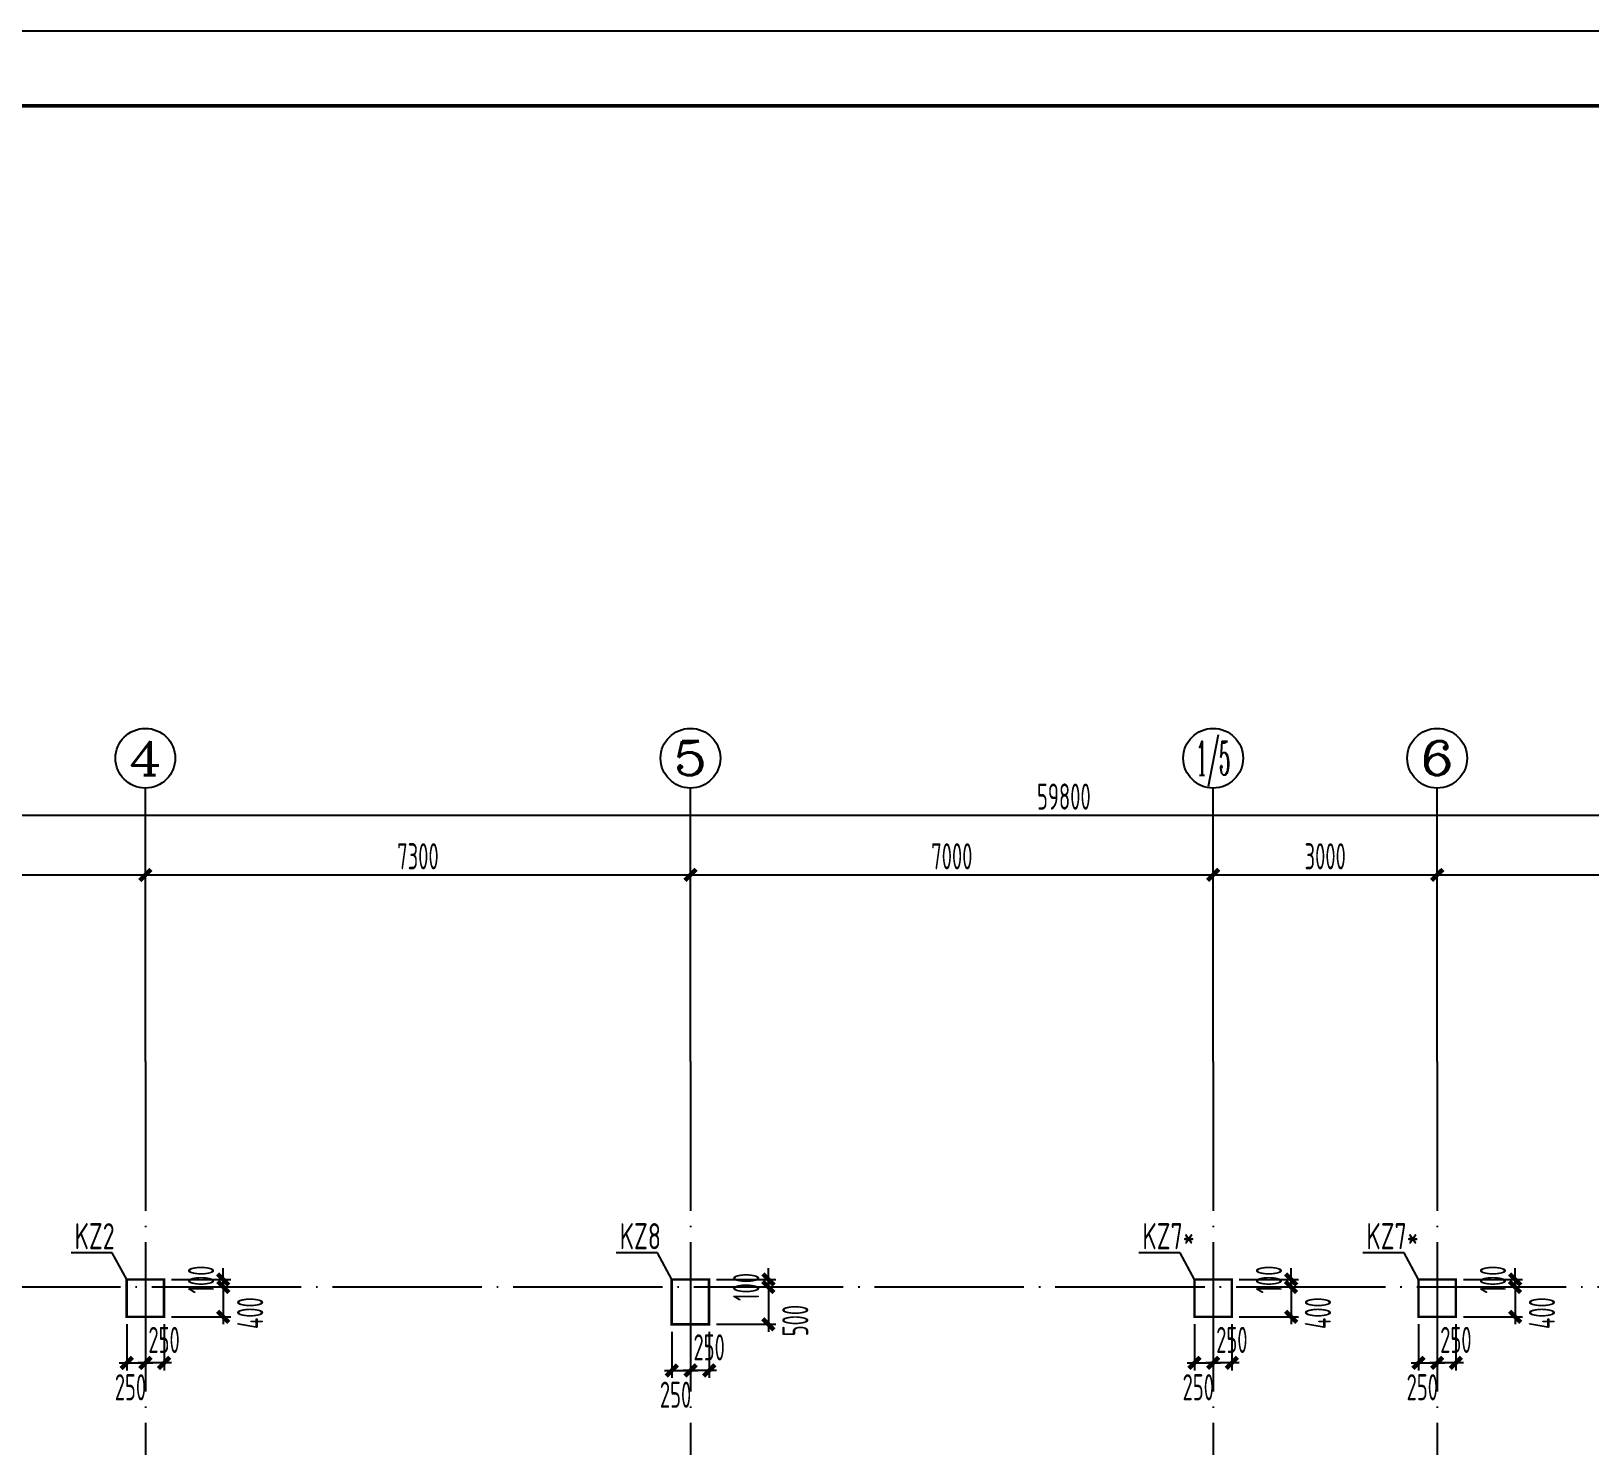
# Model space of a CAD drawing. Extents: x -472319 to -112444, y -516749 to -5704.
# Drawn here: x -401168 to -380294, y -340299 to -321347 of the extents above; entities that cross this region are included whole.
import ezdxf
from ezdxf.enums import TextEntityAlignment as Align

# ---------------------------------------------------------------- set-up
doc = ezdxf.new("R2010")
doc.units = 0
doc.header["$LTSCALE"] = 100
doc.header["$MEASUREMENT"] = 0
doc.linetypes.add('CENTER', pattern=[2, 1.25, -0.25, 0.25, -0.25])
doc.linetypes.add('DOTE', pattern=[2.42, 2, -0.2, 0.02, -0.2])
for name, color, linetype in [('AXIS', 3, 'Continuous'), ('AXIS_TEXT', 7, 'Continuous'), ('DOTE', 1, 'CENTER'), ('FRAME', 3, 'Continuous'), ('TEXT', 7, 'Continuous'), ('填充', 8, 'Continuous'), ('柱', 2, 'Continuous')]:
    doc.layers.add(name, color=color, linetype=linetype)
doc.styles.add('_TCH_AXIS', font='COMPLEX', dxfattribs={"bigfont": 'GBCBIG'})
doc.styles.add('COMPLEX', font='COMPLEX')
doc.styles.add('HZ', font='tssdeng.shx', dxfattribs={"width": 0.6, "height": 350, "bigfont": 'a.shx'})
doc.styles.add('TSSD_Dimension', font='Tssdeng.shx', dxfattribs={"width": 0.7, "bigfont": 'hztxt.shx'})
doc.dimstyles.new('DIMN', dxfattribs={"dimtxt": 350, "dimasz": 150, "dimexe": 100, "dimexo": 100, "dimgap": 75, "dimtad": 1, "dimdec": 0, "dimzin": 0, "dimdsep": 46, "dimtxsty": 'HZ', "dimblk": 'ARCHTICK', "dimcen": 0.09, "dimdle": 100, "dimclrd": 3, "dimclre": 3, "dimclrt": 7, "dimazin": 2, "dimtfac": 1, "dimtdec": 0, "dimtmove": 2, "dimatfit": 3, "dimldrblk": 'ARCHTICK', "dimfxl": 1, "dimtolj": 1, "dimtzin": 0, "dimarcsym": 0})

# ---------------------------------------------------------------- blocks, each defined once
blk = doc.blocks.new('_ArchTick')
at = {"color": 0, "linetype": 'ByBlock', "const_width": 0.4}
blk.add_lwpolyline([(-0.5, -0.5), (0.5, 0.5)], dxfattribs=at)
blk = doc.blocks.new('*D2033')
at = {"layer": 'AXIS', "color": 3, "lineweight": -2, "transparency": 16777216}
for p, q in [((-407038, -332651), (-399538, -332651)), ((-406938, -335051), (-406938, -332551)), ((-399638, -335051), (-399638, -332551))]:
    blk.add_line(p, q, dxfattribs=at)
at = {"layer": 'Defpoints', "color": 0, "transparency": 16777216}
for p in [(-399638, -332651), (-406938, -335151), (-399638, -335151)]:
    blk.add_point(p, dxfattribs=at)
at = {"layer": 'AXIS', "color": 3, "lineweight": -2, "transparency": 16777216, "xscale": 150, "yscale": 150, "zscale": 150, "rotation": 180}
blk.add_blockref('_ArchTick', (-406938, -332651), dxfattribs=at)
at = {"layer": 'AXIS', "color": 3, "lineweight": -2, "transparency": 16777216, "xscale": 150, "yscale": 150, "zscale": 150}
blk.add_blockref('_ArchTick', (-399638, -332651), dxfattribs=at)
at = {"layer": 'AXIS', "color": 7, "transparency": 16777216, "insert": (-403288, -332401), "char_height": 350, "attachment_point": 5, "style": 'HZ'}
blk.add_mtext('\\A1;7300', dxfattribs=at)
blk = doc.blocks.new('*D2034')
at = {"layer": 'AXIS', "color": 3, "lineweight": -2, "transparency": 16777216}
for p, q in [((-399738, -332651), (-392238, -332651)), ((-399638, -335051), (-399638, -332551)), ((-392338, -335051), (-392338, -332551))]:
    blk.add_line(p, q, dxfattribs=at)
at = {"layer": 'Defpoints', "color": 0, "transparency": 16777216}
for p in [(-392338, -332651), (-399638, -335151), (-392338, -335151)]:
    blk.add_point(p, dxfattribs=at)
at = {"layer": 'AXIS', "color": 3, "lineweight": -2, "transparency": 16777216, "xscale": 150, "yscale": 150, "zscale": 150, "rotation": 180}
blk.add_blockref('_ArchTick', (-399638, -332651), dxfattribs=at)
at = {"layer": 'AXIS', "color": 3, "lineweight": -2, "transparency": 16777216, "xscale": 150, "yscale": 150, "zscale": 150}
blk.add_blockref('_ArchTick', (-392338, -332651), dxfattribs=at)
at = {"layer": 'AXIS', "color": 7, "transparency": 16777216, "insert": (-395988, -332401), "char_height": 350, "attachment_point": 5, "style": 'HZ'}
blk.add_mtext('\\A1;7300', dxfattribs=at)
blk = doc.blocks.new('*D2035')
at = {"layer": 'AXIS', "color": 3, "lineweight": -2, "transparency": 16777216}
for p, q in [((-392438, -332651), (-385238, -332651)), ((-392338, -335051), (-392338, -332551)), ((-385338, -335051), (-385338, -332551))]:
    blk.add_line(p, q, dxfattribs=at)
at = {"layer": 'Defpoints', "color": 0, "transparency": 16777216}
for p in [(-385338, -332651), (-392338, -335151), (-385338, -335151)]:
    blk.add_point(p, dxfattribs=at)
at = {"layer": 'AXIS', "color": 3, "lineweight": -2, "transparency": 16777216, "xscale": 150, "yscale": 150, "zscale": 150, "rotation": 180}
blk.add_blockref('_ArchTick', (-392338, -332651), dxfattribs=at)
at = {"layer": 'AXIS', "color": 3, "lineweight": -2, "transparency": 16777216, "xscale": 150, "yscale": 150, "zscale": 150}
blk.add_blockref('_ArchTick', (-385338, -332651), dxfattribs=at)
at = {"layer": 'AXIS', "color": 7, "transparency": 16777216, "insert": (-388838, -332401), "char_height": 350, "attachment_point": 5, "style": 'HZ'}
blk.add_mtext('\\A1;7000', dxfattribs=at)
blk = doc.blocks.new('*D2036')
at = {"layer": 'AXIS', "color": 3, "lineweight": -2, "transparency": 16777216}
for p, q in [((-385438, -332651), (-382238, -332651)), ((-385338, -335051), (-385338, -332551)), ((-382338, -335051), (-382338, -332551))]:
    blk.add_line(p, q, dxfattribs=at)
at = {"layer": 'Defpoints', "color": 0, "transparency": 16777216}
for p in [(-382338, -332651), (-385338, -335151), (-382338, -335151)]:
    blk.add_point(p, dxfattribs=at)
at = {"layer": 'AXIS', "color": 3, "lineweight": -2, "transparency": 16777216, "xscale": 150, "yscale": 150, "zscale": 150, "rotation": 180}
blk.add_blockref('_ArchTick', (-385338, -332651), dxfattribs=at)
at = {"layer": 'AXIS', "color": 3, "lineweight": -2, "transparency": 16777216, "xscale": 150, "yscale": 150, "zscale": 150}
blk.add_blockref('_ArchTick', (-382338, -332651), dxfattribs=at)
at = {"layer": 'AXIS', "color": 7, "transparency": 16777216, "insert": (-383838, -332401), "char_height": 350, "attachment_point": 5, "style": 'HZ'}
blk.add_mtext('\\A1;3000', dxfattribs=at)
blk = doc.blocks.new('*D2037')
at = {"layer": 'AXIS', "color": 3, "lineweight": -2, "transparency": 16777216}
for p, q in [((-382438, -332651), (-374938, -332651)), ((-382338, -335051), (-382338, -332551)), ((-375038, -335051), (-375038, -332551))]:
    blk.add_line(p, q, dxfattribs=at)
at = {"layer": 'Defpoints', "color": 0, "transparency": 16777216}
for p in [(-375038, -332651), (-382338, -335151), (-375038, -335151)]:
    blk.add_point(p, dxfattribs=at)
at = {"layer": 'AXIS', "color": 3, "lineweight": -2, "transparency": 16777216, "xscale": 150, "yscale": 150, "zscale": 150, "rotation": 180}
blk.add_blockref('_ArchTick', (-382338, -332651), dxfattribs=at)
at = {"layer": 'AXIS', "color": 3, "lineweight": -2, "transparency": 16777216, "xscale": 150, "yscale": 150, "zscale": 150}
blk.add_blockref('_ArchTick', (-375038, -332651), dxfattribs=at)
at = {"layer": 'AXIS', "color": 7, "transparency": 16777216, "insert": (-378688, -332401), "char_height": 350, "attachment_point": 5, "style": 'HZ'}
blk.add_mtext('\\A1;7300', dxfattribs=at)
blk = doc.blocks.new('*D2041')
at = {"layer": 'AXIS', "color": 3, "lineweight": -2, "transparency": 16777216}
for p, q in [((-417338, -331851), (-357338, -331851)), ((-417238, -335051), (-417238, -331751)), ((-357438, -335051), (-357438, -331751))]:
    blk.add_line(p, q, dxfattribs=at)
at = {"layer": 'Defpoints', "color": 0, "transparency": 16777216}
for p in [(-357438, -331851), (-417238, -335151), (-357438, -335151)]:
    blk.add_point(p, dxfattribs=at)
at = {"layer": 'AXIS', "color": 3, "lineweight": -2, "transparency": 16777216, "xscale": 150, "yscale": 150, "zscale": 150, "rotation": 180}
blk.add_blockref('_ArchTick', (-417238, -331851), dxfattribs=at)
at = {"layer": 'AXIS', "color": 3, "lineweight": -2, "transparency": 16777216, "xscale": 150, "yscale": 150, "zscale": 150}
blk.add_blockref('_ArchTick', (-357438, -331851), dxfattribs=at)
at = {"layer": 'AXIS', "color": 7, "transparency": 16777216, "insert": (-387338, -331601), "char_height": 350, "attachment_point": 5, "style": 'HZ'}
blk.add_mtext('\\A1;59800', dxfattribs=at)
blk = doc.blocks.new('_AXISO')
blk.add_circle((0, 0), 0.5)
at = {"layer": 'AXIS_TEXT', "style": 'COMPLEX', "width": 1.041667}
blk.add_attdef('A', text='', height=0.56, dxfattribs=at).set_placement((-0.25, -0.28), (0.25, -0.28), align=Align.FIT)
blk = doc.blocks.new('*D2073')
at = {"layer": 'Defpoints', "color": 0, "transparency": 16777216}
for p in [(-392088, -338171), (-392088, -338671), (-391295, -338671)]:
    blk.add_point(p, dxfattribs=at)
at = {"layer": '填充', "color": 3, "lineweight": -2, "transparency": 16777216}
for p, q in [((-391295, -338071), (-391295, -338771)), ((-391988, -338171), (-391195, -338171)), ((-391988, -338671), (-391195, -338671))]:
    blk.add_line(p, q, dxfattribs=at)
at = {"layer": '填充', "color": 3, "lineweight": -2, "transparency": 16777216, "xscale": 150, "yscale": 150, "zscale": 150}
for p, rotation in [((-391295, -338171), 90), ((-391295, -338671), 270)]:
    blk.add_blockref('_ArchTick', p, dxfattribs=dict(at, rotation=rotation))
at = {"layer": '填充', "color": 7, "transparency": 16777216, "insert": (-390935, -338621), "char_height": 350, "attachment_point": 5, "rotation": 90, "style": 'HZ'}
blk.add_mtext('\\A1;500', dxfattribs=at)
blk = doc.blocks.new('*D2074')
at = {"layer": 'Defpoints', "color": 0, "transparency": 16777216}
for p in [(-392088, -338071), (-391295, -338071), (-392088, -338171)]:
    blk.add_point(p, dxfattribs=at)
at = {"layer": '填充', "color": 3, "lineweight": -2, "transparency": 16777216}
for p, q in [((-391295, -338071), (-391295, -337921)), ((-391988, -338071), (-391195, -338071)), ((-391295, -338171), (-391295, -338071)), ((-391988, -338171), (-391195, -338171)), ((-391295, -338171), (-391295, -338321))]:
    blk.add_line(p, q, dxfattribs=at)
at = {"layer": '填充', "color": 3, "lineweight": -2, "transparency": 16777216, "xscale": 150, "yscale": 150, "zscale": 150}
for p, rotation in [((-391295, -338071), 270), ((-391295, -338171), 90)]:
    blk.add_blockref('_ArchTick', p, dxfattribs=dict(at, rotation=rotation))
at = {"layer": '填充', "color": 7, "transparency": 16777216, "insert": (-391592, -338171), "char_height": 350, "attachment_point": 5, "rotation": 90, "style": 'HZ'}
blk.add_mtext('\\A1;100', dxfattribs=at)
blk = doc.blocks.new('*D2075')
at = {"layer": 'Defpoints', "color": 0, "transparency": 16777216}
for p in [(-392588, -338671), (-392338, -338671), (-392338, -339288)]:
    blk.add_point(p, dxfattribs=at)
at = {"layer": '填充', "color": 3, "lineweight": -2, "transparency": 16777216}
for p, q in [((-392588, -338771), (-392588, -339388)), ((-392338, -338771), (-392338, -339388)), ((-392688, -339288), (-392238, -339288))]:
    blk.add_line(p, q, dxfattribs=at)
at = {"layer": '填充', "color": 3, "lineweight": -2, "transparency": 16777216, "xscale": 150, "yscale": 150, "zscale": 150, "rotation": 180}
blk.add_blockref('_ArchTick', (-392588, -339288), dxfattribs=at)
at = {"layer": '填充', "color": 3, "lineweight": -2, "transparency": 16777216, "xscale": 150, "yscale": 150, "zscale": 150}
blk.add_blockref('_ArchTick', (-392338, -339288), dxfattribs=at)
at = {"layer": '填充', "color": 7, "transparency": 16777216, "insert": (-392538, -339614), "char_height": 350, "attachment_point": 5, "style": 'HZ'}
blk.add_mtext('\\A1;250', dxfattribs=at)
blk = doc.blocks.new('*D2076')
at = {"layer": 'Defpoints', "color": 0, "transparency": 16777216}
for p in [(-392338, -338671), (-392088, -338671), (-392338, -339288)]:
    blk.add_point(p, dxfattribs=at)
at = {"layer": '填充', "color": 3, "lineweight": -2, "transparency": 16777216}
for p, q in [((-392338, -338771), (-392338, -339388)), ((-392088, -338771), (-392088, -339388)), ((-391988, -339288), (-392438, -339288))]:
    blk.add_line(p, q, dxfattribs=at)
at = {"layer": '填充', "color": 3, "lineweight": -2, "transparency": 16777216, "xscale": 150, "yscale": 150, "zscale": 150, "rotation": 180}
blk.add_blockref('_ArchTick', (-392338, -339288), dxfattribs=at)
at = {"layer": '填充', "color": 3, "lineweight": -2, "transparency": 16777216, "xscale": 150, "yscale": 150, "zscale": 150}
blk.add_blockref('_ArchTick', (-392088, -339288), dxfattribs=at)
at = {"layer": '填充', "color": 7, "transparency": 16777216, "insert": (-392088, -338980), "char_height": 350, "attachment_point": 5, "style": 'HZ'}
blk.add_mtext('\\A1;250', dxfattribs=at)
blk = doc.blocks.new('*D2141')
at = {"layer": 'Defpoints', "color": 0, "transparency": 16777216}
for p in [(-399388, -338171), (-399388, -338571), (-398595, -338571)]:
    blk.add_point(p, dxfattribs=at)
at = {"layer": '填充', "color": 3, "lineweight": -2, "transparency": 16777216}
for p, q in [((-398595, -338071), (-398595, -338671)), ((-399288, -338171), (-398495, -338171)), ((-399288, -338571), (-398495, -338571))]:
    blk.add_line(p, q, dxfattribs=at)
at = {"layer": '填充', "color": 3, "lineweight": -2, "transparency": 16777216, "xscale": 150, "yscale": 150, "zscale": 150}
for p, rotation in [((-398595, -338171), 90), ((-398595, -338571), 270)]:
    blk.add_blockref('_ArchTick', p, dxfattribs=dict(at, rotation=rotation))
at = {"layer": '填充', "color": 7, "transparency": 16777216, "insert": (-398235, -338521), "char_height": 350, "attachment_point": 5, "rotation": 90, "style": 'HZ'}
blk.add_mtext('\\A1;400', dxfattribs=at)
blk = doc.blocks.new('*D2142')
at = {"layer": 'Defpoints', "color": 0, "transparency": 16777216}
for p in [(-399388, -338071), (-398595, -338071), (-399388, -338171)]:
    blk.add_point(p, dxfattribs=at)
at = {"layer": '填充', "color": 3, "lineweight": -2, "transparency": 16777216}
for p, q in [((-398595, -338071), (-398595, -337921)), ((-399288, -338071), (-398495, -338071)), ((-398595, -338171), (-398595, -338071)), ((-399288, -338171), (-398495, -338171)), ((-398595, -338171), (-398595, -338321))]:
    blk.add_line(p, q, dxfattribs=at)
at = {"layer": '填充', "color": 3, "lineweight": -2, "transparency": 16777216, "xscale": 150, "yscale": 150, "zscale": 150}
for p, rotation in [((-398595, -338071), 270), ((-398595, -338171), 90)]:
    blk.add_blockref('_ArchTick', p, dxfattribs=dict(at, rotation=rotation))
at = {"layer": '填充', "color": 7, "transparency": 16777216, "insert": (-398892, -338071), "char_height": 350, "attachment_point": 5, "rotation": 90, "style": 'HZ'}
blk.add_mtext('\\A1;100', dxfattribs=at)
blk = doc.blocks.new('*D2143')
at = {"layer": 'Defpoints', "color": 0, "transparency": 16777216}
for p in [(-399888, -338571), (-399638, -338571), (-399638, -339188)]:
    blk.add_point(p, dxfattribs=at)
at = {"layer": '填充', "color": 3, "lineweight": -2, "transparency": 16777216}
for p, q in [((-399888, -338671), (-399888, -339288)), ((-399638, -338671), (-399638, -339288)), ((-399988, -339188), (-399538, -339188))]:
    blk.add_line(p, q, dxfattribs=at)
at = {"layer": '填充', "color": 3, "lineweight": -2, "transparency": 16777216, "xscale": 150, "yscale": 150, "zscale": 150, "rotation": 180}
blk.add_blockref('_ArchTick', (-399888, -339188), dxfattribs=at)
at = {"layer": '填充', "color": 3, "lineweight": -2, "transparency": 16777216, "xscale": 150, "yscale": 150, "zscale": 150}
blk.add_blockref('_ArchTick', (-399638, -339188), dxfattribs=at)
at = {"layer": '填充', "color": 7, "transparency": 16777216, "insert": (-399838, -339514), "char_height": 350, "attachment_point": 5, "style": 'HZ'}
blk.add_mtext('\\A1;250', dxfattribs=at)
blk = doc.blocks.new('*D2144')
at = {"layer": 'Defpoints', "color": 0, "transparency": 16777216}
for p in [(-399638, -338571), (-399388, -338571), (-399638, -339188)]:
    blk.add_point(p, dxfattribs=at)
at = {"layer": '填充', "color": 3, "lineweight": -2, "transparency": 16777216}
for p, q in [((-399638, -338671), (-399638, -339288)), ((-399388, -338671), (-399388, -339288)), ((-399288, -339188), (-399738, -339188))]:
    blk.add_line(p, q, dxfattribs=at)
at = {"layer": '填充', "color": 3, "lineweight": -2, "transparency": 16777216, "xscale": 150, "yscale": 150, "zscale": 150, "rotation": 180}
blk.add_blockref('_ArchTick', (-399638, -339188), dxfattribs=at)
at = {"layer": '填充', "color": 3, "lineweight": -2, "transparency": 16777216, "xscale": 150, "yscale": 150, "zscale": 150}
blk.add_blockref('_ArchTick', (-399388, -339188), dxfattribs=at)
at = {"layer": '填充', "color": 7, "transparency": 16777216, "insert": (-399388, -338880), "char_height": 350, "attachment_point": 5, "style": 'HZ'}
blk.add_mtext('\\A1;250', dxfattribs=at)
blk = doc.blocks.new('*D2161')
at = {"layer": 'Defpoints', "color": 0, "transparency": 16777216}
for p in [(-382088, -338171), (-382088, -338571), (-381295, -338571)]:
    blk.add_point(p, dxfattribs=at)
at = {"layer": '填充', "color": 3, "lineweight": -2, "transparency": 16777216}
for p, q in [((-381295, -338071), (-381295, -338671)), ((-381988, -338171), (-381195, -338171)), ((-381988, -338571), (-381195, -338571))]:
    blk.add_line(p, q, dxfattribs=at)
at = {"layer": '填充', "color": 3, "lineweight": -2, "transparency": 16777216, "xscale": 150, "yscale": 150, "zscale": 150}
for p, rotation in [((-381295, -338171), 90), ((-381295, -338571), 270)]:
    blk.add_blockref('_ArchTick', p, dxfattribs=dict(at, rotation=rotation))
at = {"layer": '填充', "color": 7, "transparency": 16777216, "insert": (-380936, -338521), "char_height": 350, "attachment_point": 5, "rotation": 90, "style": 'HZ'}
blk.add_mtext('\\A1;400', dxfattribs=at)
blk = doc.blocks.new('*D2162')
at = {"layer": 'Defpoints', "color": 0, "transparency": 16777216}
for p in [(-382088, -338071), (-381295, -338071), (-382088, -338171)]:
    blk.add_point(p, dxfattribs=at)
at = {"layer": '填充', "color": 3, "lineweight": -2, "transparency": 16777216}
for p, q in [((-381295, -338071), (-381295, -337921)), ((-381988, -338071), (-381195, -338071)), ((-381295, -338171), (-381295, -338071)), ((-381988, -338171), (-381195, -338171)), ((-381295, -338171), (-381295, -338321))]:
    blk.add_line(p, q, dxfattribs=at)
at = {"layer": '填充', "color": 3, "lineweight": -2, "transparency": 16777216, "xscale": 150, "yscale": 150, "zscale": 150}
for p, rotation in [((-381295, -338071), 270), ((-381295, -338171), 90)]:
    blk.add_blockref('_ArchTick', p, dxfattribs=dict(at, rotation=rotation))
at = {"layer": '填充', "color": 7, "transparency": 16777216, "insert": (-381592, -338071), "char_height": 350, "attachment_point": 5, "rotation": 90, "style": 'HZ'}
blk.add_mtext('\\A1;100', dxfattribs=at)
blk = doc.blocks.new('*D2163')
at = {"layer": 'Defpoints', "color": 0, "transparency": 16777216}
for p in [(-382588, -338571), (-382338, -338571), (-382338, -339188)]:
    blk.add_point(p, dxfattribs=at)
at = {"layer": '填充', "color": 3, "lineweight": -2, "transparency": 16777216}
for p, q in [((-382588, -338671), (-382588, -339288)), ((-382338, -338671), (-382338, -339288)), ((-382688, -339188), (-382238, -339188))]:
    blk.add_line(p, q, dxfattribs=at)
at = {"layer": '填充', "color": 3, "lineweight": -2, "transparency": 16777216, "xscale": 150, "yscale": 150, "zscale": 150, "rotation": 180}
blk.add_blockref('_ArchTick', (-382588, -339188), dxfattribs=at)
at = {"layer": '填充', "color": 3, "lineweight": -2, "transparency": 16777216, "xscale": 150, "yscale": 150, "zscale": 150}
blk.add_blockref('_ArchTick', (-382338, -339188), dxfattribs=at)
at = {"layer": '填充', "color": 7, "transparency": 16777216, "insert": (-382538, -339514), "char_height": 350, "attachment_point": 5, "style": 'HZ'}
blk.add_mtext('\\A1;250', dxfattribs=at)
blk = doc.blocks.new('*D2164')
at = {"layer": 'Defpoints', "color": 0, "transparency": 16777216}
for p in [(-382338, -338571), (-382088, -338571), (-382338, -339188)]:
    blk.add_point(p, dxfattribs=at)
at = {"layer": '填充', "color": 3, "lineweight": -2, "transparency": 16777216}
for p, q in [((-382338, -338671), (-382338, -339288)), ((-382088, -338671), (-382088, -339288)), ((-381988, -339188), (-382438, -339188))]:
    blk.add_line(p, q, dxfattribs=at)
at = {"layer": '填充', "color": 3, "lineweight": -2, "transparency": 16777216, "xscale": 150, "yscale": 150, "zscale": 150, "rotation": 180}
blk.add_blockref('_ArchTick', (-382338, -339188), dxfattribs=at)
at = {"layer": '填充', "color": 3, "lineweight": -2, "transparency": 16777216, "xscale": 150, "yscale": 150, "zscale": 150}
blk.add_blockref('_ArchTick', (-382088, -339188), dxfattribs=at)
at = {"layer": '填充', "color": 7, "transparency": 16777216, "insert": (-382088, -338880), "char_height": 350, "attachment_point": 5, "style": 'HZ'}
blk.add_mtext('\\A1;250', dxfattribs=at)
blk = doc.blocks.new('*D2205')
at = {"layer": 'Defpoints', "color": 0, "transparency": 16777216}
for p in [(-385088, -338171), (-385088, -338571), (-384295, -338571)]:
    blk.add_point(p, dxfattribs=at)
at = {"layer": '填充', "color": 3, "lineweight": -2, "transparency": 16777216}
for p, q in [((-384295, -338071), (-384295, -338671)), ((-384988, -338171), (-384195, -338171)), ((-384988, -338571), (-384195, -338571))]:
    blk.add_line(p, q, dxfattribs=at)
at = {"layer": '填充', "color": 3, "lineweight": -2, "transparency": 16777216, "xscale": 150, "yscale": 150, "zscale": 150}
for p, rotation in [((-384295, -338171), 90), ((-384295, -338571), 270)]:
    blk.add_blockref('_ArchTick', p, dxfattribs=dict(at, rotation=rotation))
at = {"layer": '填充', "color": 7, "transparency": 16777216, "insert": (-383936, -338521), "char_height": 350, "attachment_point": 5, "rotation": 90, "style": 'HZ'}
blk.add_mtext('\\A1;400', dxfattribs=at)
blk = doc.blocks.new('*D2206')
at = {"layer": 'Defpoints', "color": 0, "transparency": 16777216}
for p in [(-385088, -338071), (-384295, -338071), (-385088, -338171)]:
    blk.add_point(p, dxfattribs=at)
at = {"layer": '填充', "color": 3, "lineweight": -2, "transparency": 16777216}
for p, q in [((-384295, -338071), (-384295, -337921)), ((-384988, -338071), (-384195, -338071)), ((-384295, -338171), (-384295, -338071)), ((-384988, -338171), (-384195, -338171)), ((-384295, -338171), (-384295, -338321))]:
    blk.add_line(p, q, dxfattribs=at)
at = {"layer": '填充', "color": 3, "lineweight": -2, "transparency": 16777216, "xscale": 150, "yscale": 150, "zscale": 150}
for p, rotation in [((-384295, -338071), 270), ((-384295, -338171), 90)]:
    blk.add_blockref('_ArchTick', p, dxfattribs=dict(at, rotation=rotation))
at = {"layer": '填充', "color": 7, "transparency": 16777216, "insert": (-384592, -338071), "char_height": 350, "attachment_point": 5, "rotation": 90, "style": 'HZ'}
blk.add_mtext('\\A1;100', dxfattribs=at)
blk = doc.blocks.new('*D2207')
at = {"layer": 'Defpoints', "color": 0, "transparency": 16777216}
for p in [(-385588, -338571), (-385338, -338571), (-385338, -339188)]:
    blk.add_point(p, dxfattribs=at)
at = {"layer": '填充', "color": 3, "lineweight": -2, "transparency": 16777216}
for p, q in [((-385588, -338671), (-385588, -339288)), ((-385338, -338671), (-385338, -339288)), ((-385688, -339188), (-385238, -339188))]:
    blk.add_line(p, q, dxfattribs=at)
at = {"layer": '填充', "color": 3, "lineweight": -2, "transparency": 16777216, "xscale": 150, "yscale": 150, "zscale": 150, "rotation": 180}
blk.add_blockref('_ArchTick', (-385588, -339188), dxfattribs=at)
at = {"layer": '填充', "color": 3, "lineweight": -2, "transparency": 16777216, "xscale": 150, "yscale": 150, "zscale": 150}
blk.add_blockref('_ArchTick', (-385338, -339188), dxfattribs=at)
at = {"layer": '填充', "color": 7, "transparency": 16777216, "insert": (-385538, -339514), "char_height": 350, "attachment_point": 5, "style": 'HZ'}
blk.add_mtext('\\A1;250', dxfattribs=at)
blk = doc.blocks.new('*D2208')
at = {"layer": 'Defpoints', "color": 0, "transparency": 16777216}
for p in [(-385338, -338571), (-385088, -338571), (-385338, -339188)]:
    blk.add_point(p, dxfattribs=at)
at = {"layer": '填充', "color": 3, "lineweight": -2, "transparency": 16777216}
for p, q in [((-385338, -338671), (-385338, -339288)), ((-385088, -338671), (-385088, -339288)), ((-384988, -339188), (-385438, -339188))]:
    blk.add_line(p, q, dxfattribs=at)
at = {"layer": '填充', "color": 3, "lineweight": -2, "transparency": 16777216, "xscale": 150, "yscale": 150, "zscale": 150, "rotation": 180}
blk.add_blockref('_ArchTick', (-385338, -339188), dxfattribs=at)
at = {"layer": '填充', "color": 3, "lineweight": -2, "transparency": 16777216, "xscale": 150, "yscale": 150, "zscale": 150}
blk.add_blockref('_ArchTick', (-385088, -339188), dxfattribs=at)
at = {"layer": '填充', "color": 7, "transparency": 16777216, "insert": (-385088, -338880), "char_height": 350, "attachment_point": 5, "style": 'HZ'}
blk.add_mtext('\\A1;250', dxfattribs=at)
blk = doc.blocks.new('A$C20674F94')
at = {"layer": 'FRAME'}
for p, q in [((84100, 59400), (0, 59400)), ((83100, 58400), (2500, 58400))]:
    blk.add_line(p, q, dxfattribs=at)
at = {"layer": 'FRAME', "const_width": 50}
blk.add_lwpolyline([(2500, 58400), (83100, 58400), (83100, 1000), (2500, 1000), (2500, 58400)], dxfattribs=at)

msp = doc.modelspace()

# ---------------------------------------------------------------- linework, layer by layer
at = {"layer": 'AXIS'}
for p, q in [((-399638.328, -335151.242), (-399638.328, -331486.947)), ((-392338.328, -335151.242), (-392338.328, -331486.947)), ((-385338.328, -335151.242), (-385338.328, -331486.947)), ((-382338.328, -335151.242), (-382338.328, -331486.947))]:
    msp.add_line(p, q, dxfattribs=at)
at = {"layer": 'DOTE', "linetype": 'DOTE', "ltscale": 10}
for p, q in [((-399638.328, -335151.242), (-399638.328, -354414.782)), ((-392338.328, -335151.242), (-392338.328, -354414.782)), ((-385338.328, -335151.242), (-385338.328, -346570.89)), ((-382338.328, -335151.242), (-382338.328, -354414.782)), ((-418912.147, -338170.89), (-355619.518, -338170.89))]:
    msp.add_line(p, q, dxfattribs=at)
at = {"layer": 'TEXT'}
for p, q in [((-400081.828, -337713.98), (-400632.283, -337713.98)), ((-399888.328, -338070.89), (-400081.828, -337713.98)), ((-392781.828, -337713.98), (-393332.283, -337713.98)), ((-392588.328, -338070.89), (-392781.828, -337713.98)), ((-385781.828, -337713.98), (-386332.283, -337713.98)), ((-385588.328, -338070.89), (-385781.828, -337713.98)), ((-382781.828, -337713.98), (-383332.283, -337713.98)), ((-382588.328, -338070.89), (-382781.828, -337713.98))]:
    msp.add_line(p, q, dxfattribs=at)
at = {"layer": '柱', "const_width": 35}
for points in [[(-399888.328, -338070.89), (-399388.328, -338070.89), (-399388.328, -338570.89), (-399888.328, -338570.89)], [(-399888.328, -338070.89), (-399388.328, -338070.89), (-399388.328, -338570.89), (-399888.328, -338570.89)], [(-392588.328, -338070.89), (-392088.328, -338070.89), (-392088.328, -338670.89), (-392588.328, -338670.89)], [(-385588.328, -338070.89), (-385088.328, -338070.89), (-385088.328, -338570.89), (-385588.328, -338570.89)], [(-385588.328, -338070.89), (-385088.328, -338070.89), (-385088.328, -338570.89), (-385588.328, -338570.89)], [(-382588.328, -338070.89), (-382088.328, -338070.89), (-382088.328, -338570.89), (-382588.328, -338570.89)], [(-382588.328, -338070.89), (-382088.328, -338070.89), (-382088.328, -338570.89), (-382588.328, -338570.89)]]:
    msp.add_lwpolyline(points, close=True, dxfattribs=at)

# ---------------------------------------------------------------- block references
at = {"layer": 'AXIS'}
ref = msp.add_blockref('_AXISO', (-399638.328, -331086.947), dxfattribs=dict(at, xscale=800, yscale=800, zscale=800))
ref.add_attrib('A', '4', dxfattribs={"layer": 'AXIS_TEXT', "height": 452.548, "style": '_TCH_AXIS', "width": 1.3125}).set_placement((-399864.602, -331313.221), (-399412.054, -331313.221), align=Align.FIT)
ref = msp.add_blockref('_AXISO', (-392338.328, -331086.947), dxfattribs=dict(at, xscale=800, yscale=800, zscale=800))
ref.add_attrib('A', '5', dxfattribs={"layer": 'AXIS_TEXT', "height": 452.548, "style": '_TCH_AXIS', "width": 1.5}).set_placement((-392564.602, -331313.221), (-392112.054, -331313.221), align=Align.FIT)
ref = msp.add_blockref('_AXISO', (-385338.328, -331086.947), dxfattribs=dict(at, xscale=800, yscale=800, zscale=800))
ref.add_attrib('A', '1/5', dxfattribs={"layer": 'AXIS_TEXT', "height": 452.5483, "style": '_TCH_AXIS', "width": 0.411765}).set_placement((-385564.602, -331313.221), (-385112.054, -331313.221), align=Align.FIT)
ref = msp.add_blockref('_AXISO', (-382338.328, -331086.947), dxfattribs=dict(at, xscale=800, yscale=800, zscale=800))
ref.add_attrib('A', '6', dxfattribs={"layer": 'AXIS_TEXT', "height": 452.548, "style": '_TCH_AXIS', "width": 1.5}).set_placement((-382564.602, -331313.221), (-382112.054, -331313.221), align=Align.FIT)
at = {"layer": '填充'}
msp.add_blockref('A$C20674F94', (-426539.499, -380746.5), dxfattribs=at)

# ---------------------------------------------------------------- texts
at = {"layer": 'TEXT', "style": 'TSSD_Dimension', "width": 0.7}
for s, p in [('KZ2', (-400586.952, -337665.789)), ('KZ8', (-393286.952, -337665.789)), ('KZ7*', (-386286.952, -337665.789)), ('KZ7*', (-383286.952, -337665.789))]:
    msp.add_text(s, height=350, dxfattribs=at).set_placement(p)

# ---------------------------------------------------------------- dimensions: what is measured, and where the dimension line sits
at = {"layer": 'AXIS'}
for p1, p2, distance, picture, middle in [((-417238.328, -335151.242), (-357438.328, -335151.242), 3300, '*D2041', (-387338.328, -331601.242)), ((-406938.328, -335151.242), (-399638.328, -335151.242), 2500, '*D2033', (-403288.328, -332401.242)), ((-399638.328, -335151.242), (-392338.328, -335151.242), 2500, '*D2034', (-395988.328, -332401.242)), ((-392338.328, -335151.242), (-385338.328, -335151.242), 2500, '*D2035', (-388838.328, -332401.242)), ((-385338.328, -335151.242), (-382338.328, -335151.242), 2500, '*D2036', (-383838.328, -332401.242)), ((-382338.328, -335151.242), (-375038.328, -335151.242), 2500, '*D2037', (-378688.328, -332401.242))]:
    dim = msp.add_aligned_dim(p1=p1, p2=p2, distance=distance, dimstyle='DIMN', dxfattribs=at)
    dim.commit()
    dim.dimension.update_dxf_attribs({"geometry": picture, "text_midpoint": middle})
at = {"layer": '填充', "color": 7}
for base, p1, p2, picture, middle in [((-398595, -338070.89), (-399388.328, -338170.89), (-399388.328, -338070.89), '*D2142', (-398891.664, -338070.89)), ((-384295, -338070.89), (-385088.328, -338170.89), (-385088.328, -338070.89), '*D2206', (-384591.664, -338070.89)), ((-381295, -338070.89), (-382088.328, -338170.89), (-382088.328, -338070.89), '*D2162', (-381591.664, -338070.89)), ((-391295, -338070.89), (-392088.328, -338170.89), (-392088.328, -338070.89), '*D2074', (-391591.664, -338170.89)), ((-398595, -338570.89), (-399388.328, -338170.89), (-399388.328, -338570.89), '*D2141', (-398235.5, -338520.89)), ((-391295, -338670.89), (-392088.328, -338170.89), (-392088.328, -338670.89), '*D2073', (-390935.5, -338620.89)), ((-384295, -338570.89), (-385088.328, -338170.89), (-385088.328, -338570.89), '*D2205', (-383935.5, -338520.89)), ((-381295, -338570.89), (-382088.328, -338170.89), (-382088.328, -338570.89), '*D2161', (-380935.5, -338520.89))]:
    dim = msp.add_linear_dim(base=base, p1=p1, p2=p2, angle=90, dimstyle='DIMN', override={"dimfxl": 100}, dxfattribs=at)
    dim.commit()
    dim.dimension.update_dxf_attribs({"geometry": picture, "text_midpoint": middle, "dimtype": 160})
for base, p1, p2, picture, middle in [((-399638.328, -339188), (-399888.328, -338570.89), (-399638.328, -338570.89), '*D2143', (-399838.328, -339514)), ((-399638.328, -339188), (-399388.328, -338570.89), (-399638.328, -338570.89), '*D2144', (-399388.328, -338880)), ((-392338.328, -339288), (-392588.328, -338670.89), (-392338.328, -338670.89), '*D2075', (-392538.328, -339614)), ((-392338.328, -339288), (-392088.328, -338670.89), (-392338.328, -338670.89), '*D2076', (-392088.328, -338980)), ((-385338.328, -339188), (-385588.328, -338570.89), (-385338.328, -338570.89), '*D2207', (-385538.328, -339514)), ((-385338.328, -339188), (-385088.328, -338570.89), (-385338.328, -338570.89), '*D2208', (-385088.328, -338880)), ((-382338.328, -339188), (-382588.328, -338570.89), (-382338.328, -338570.89), '*D2163', (-382538.328, -339514)), ((-382338.328, -339188), (-382088.328, -338570.89), (-382338.328, -338570.89), '*D2164', (-382088.328, -338880))]:
    dim = msp.add_linear_dim(base=base, p1=p1, p2=p2, dimstyle='DIMN', override={"dimfxl": 100}, dxfattribs=at)
    dim.commit()
    dim.dimension.update_dxf_attribs({"geometry": picture, "text_midpoint": middle, "dimtype": 160})

doc.saveas('drawing.dxf')
